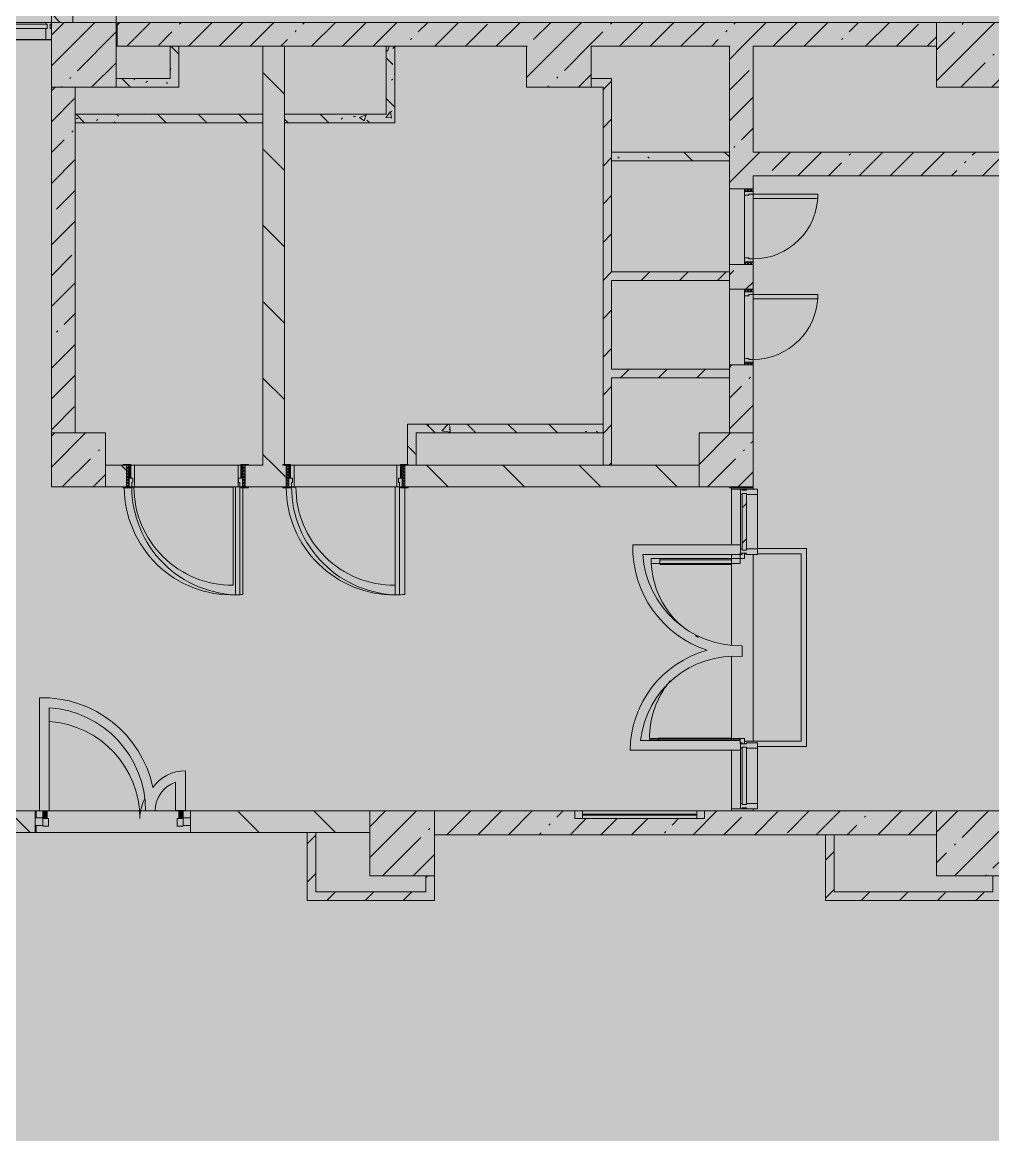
# Model space of a CAD drawing. Header units: millimetres. Extents: x -3917 to 185442, y -8553 to 29000.
# Drawn here: x 71872 to 80862, y 4902 to 15201 of the extents above; entities that cross this region are included whole.
import ezdxf

# ---------------------------------------------------------------- set-up
doc = ezdxf.new("R2010")
doc.units = ezdxf.units.MM
doc.layers.add('A-DETL-GENF-1', color=7, linetype='Continuous', lineweight=9, true_color=0xc0c0c0, transparency=0.4)
for name, color, linetype, lineweight, true_color in [('A-DETL-GENF-2', 7, 'Continuous', 5, 0xe2e2e2), ('A-DETL-GENF-4', 7, 'Continuous', 5, 0xb7b7b7), ('A-DOOR-1', 7, 'Continuous', 5, 0xaaaaaa), ('A-DOOR-2', 7, 'Continuous', 5, 0xe2e2e2), ('A-DOOR-3', 7, 'Continuous', 5, 0xb7b7b7), ('A-DOOR-FRAM-1', 7, 'Continuous', 5, 0xe2e2e2), ('A-DOOR-FRAM-2', 7, 'Continuous', 5, 0xaaaaaa), ('A-DOOR-FRAM-3', 7, 'Continuous', 5, 0xb7b7b7), ('A-FLOR-1', 7, 'Continuous', 5, 0xb7b7b7), ('A-GLAZ-3', 7, 'Continuous', 5, 0x737373), ('A-GLAZ-CURT-2', 7, 'Continuous', 5, 0x737373), ('A-GLAZ-CWMG-2', 7, 'Continuous', 5, 0x737373), ('A-WALL-5', 7, 'Continuous', 9, 0x737373), ('I-WALL-5', 7, 'Continuous', 5, 0x737373), ('I-WALL-6', 7, 'Continuous', 5, 0x787878), ('S-COLS-3', 7, 'Continuous', 5, 0x737373)]:
    doc.layers.add(name, color=color, linetype=linetype, lineweight=lineweight, true_color=true_color)
for name, color, linetype, lineweight in [('A-GLAZ-CURT-3', 7, 'Continuous', 5), ('I-WALL-4', 7, 'Continuous', 5), ('S-COLS-4', 7, 'Continuous', 5)]:
    doc.layers.add(name, color=color, linetype=linetype, lineweight=lineweight)
pattern_1 = [(135, (58431.5, 0), (-353.5534, -353.5534), [])]
pattern_2 = [(45, (58431.5, 0), (-285.123, 285.123), []), (45, (58716.64, 0), (-285.123, 285.123), [504.031, -100.806, 16.764, -84.042])]
pattern_3 = [(45, (58431.52, 0), (-176.7767, 176.7767), [])]
pattern_4 = [(135, (58431.5, 0), (-377.171, -377.171), [533.4, -88.9, 17.78, -88.9]), (135, (58431.5, 376.94), (-377.171, -377.171), []), (50, (58431.5, 0), (637.645, -55.787), [66.675, -733.425]), (355, (58431.5, 0), (-123.35, 668.7), [53.34, -586.74]), (100.451, (58484.65, -4.65), (514.299, 612.908), [56.665, -623.315]), (46.184, (58431.5, 177.8), (948.776, -147.15), [100.012, -1100.137]), (96.636, (58510.6, 165.5), (830.91, 865.997), [84.998, -934.973]), (351.184, (58431.5, 177.8), (830.918, 865.99), [80.01, -880.11]), (21, (58520.4, 133.35), (530.651, -357.928), [66.675, -733.425]), (326, (58520.4, 133.35), (216.308, 644.658), [53.34, -586.74]), (71.451, (58564.64, 103.5), (746.96, 286.724), [56.665, -623.315]), (37.5, (58431.52, 0), (10.8105, 295.9426), [16.764, -562.864, 16.764, -578.866, -588.962]), (37.5, (58431.52, 0), (10.8105, 295.9426), [-1175.258, 16.764, -572.198]), (7.5, (58431.52, 0), (233.869, 350.6318), [16.764, -322.834, 16.764, -549.529, -224.472]), (7.5, (58431.52, 0), (233.869, 350.6318), [-905.891, 16.764, -207.708]), (327.5, (58233.27, 0), (474.5678, -20.0513), [16.764, -205.486, 16.764, -676.656, -920.115]), (327.5, (58233.27, 0), (474.5678, -20.0513), [-915.67, 16.764, -903.351]), (317.5, (58144.37, 0), (518.452, 88.9934), [16.764, -272.161, 16.764, -443.738, -653.415]), (317.5, (58144.37, 0), (518.452, 88.9934), [-749.427, 16.764, -636.651])]

# ---------------------------------------------------------------- blocks, each defined once
blk = doc.blocks.new('BSC_Колонна _Прямоугольная - 600х600-V100-2_10_1_птичка')
at = {"layer": 'S-COLS-4'}
h = blk.add_hatch(dxfattribs=at)
h.set_pattern_fill('FP_116', color=256, style=0, pattern_type=2)
h.set_pattern_definition([(45, (-14010, -14900), (-285.123, 285.123), []), (45, (-13724.88, -14900), (-285.123, 285.123), [504.031, -100.806, 16.764, -84.042])])
h.paths.add_polyline_path([(-300, -300), (300, -300), (300, 300), (-300, 300), (-300, -208)])
at = {"layer": 'S-COLS-3'}
for p, q in [((300, 300), (-300, 300)), ((-300, 300), (-300, -300)), ((300, -300), (300, 300)), ((-300, -300), (300, -300))]:
    blk.add_line(p, q, dxfattribs=at)
blk = doc.blocks.new('110_Дверь_СКБ_1Ст_Внутренняя1 - Д-4 1100x2100h_су мгн-32375332-2_10_1_птичка')
at = {"layer": 'A-DOOR-1'}
h = blk.add_hatch(dxfattribs=at)
h.set_pattern_fill('FP_130', color=256, style=0, pattern_type=2)
h.set_pattern_definition([(135, (1751.41, 164.685), (-14.14214, -14.14214), []), (225, (1751.41, 164.685), (14.14214, -14.14214), [])])
h.paths.add_polyline_path([(562.5, 100), (537.5, 100), (537.5, -100), (562.5, -100)])
at = {"layer": 'A-DOOR-2'}
h = blk.add_hatch(color=256, dxfattribs=at)
h.paths.add_polyline_path([(512.5, 100), (512.5, 60), (502.5, 60), (502.5, 20), (537.5, 20), (537.5, 100)])
h.paths.add_polyline_path([(-487.5, 100), (-512.5, 100), (-512.5, 20), (-477.5, 20), (-477.5, 60), (-487.5, 60)])
at = {"layer": 'A-DOOR-FRAM-1'}
for points in [[(-487.5, 1100), (-487.5, 100), (-447.5, 100), (-447.5, 1100)], [(-567.5, 108), (-567.5, 100), (-497.5, 100), (-497.5, 108)], [(592.5, 108), (522.5, 108), (522.5, 100), (592.5, 100)], [(-497.5, 20), (-512.5, 20), (-512.5, -100), (-497.5, -100)], [(537.5, 20), (522.5, 20), (522.5, -100), (537.5, -100)], [(-567.5, -100), (-567.5, -108), (-497.5, -108), (-497.5, -100)], [(592.5, -100), (522.5, -100), (522.5, -108), (592.5, -108)]]:
    blk.add_hatch(color=256, dxfattribs=at).paths.add_polyline_path(points)
at = {"layer": 'A-DOOR-FRAM-2'}
h = blk.add_hatch(dxfattribs=at)
h.set_pattern_fill('FP_131', color=256, style=0, pattern_type=2)
h.set_pattern_definition([(45, (-371.384, 164.685), (-14.1421, 14.1421), []), (135, (-371.384, 164.685), (-14.1421, -14.1421), [])])
h.paths.add_polyline_path([(-512.5, 100), (-537.5, 100), (-537.5, -100), (-512.5, -100)])
at = {"layer": 'A-DOOR-3'}
for p, q in [((-487.5, 1100), (-487.5, 100)), ((-447.5, 1100), (-487.5, 1100)), ((-447.5, 100), (-447.5, 1100)), ((-487.5, 100), (-447.5, 100))]:
    blk.add_line(p, q, dxfattribs=at)
blk.add_arc((-487.5, 100), 1000, 360, 90, dxfattribs=at)
at = {"layer": 'A-DOOR-FRAM-3'}
for p, q in [((-497.5, 108), (-567.5, 108)), ((-567.5, 108), (-567.5, 100)), ((-497.5, 100), (-497.5, 108)), ((592.5, 108), (522.5, 108)), ((522.5, 108), (522.5, 100)), ((592.5, 100), (592.5, 108)), ((-567.5, 100), (-497.5, 100)), ((-512.5, 100), (-537.5, 100)), ((-537.5, 100), (-537.5, -100)), ((-487.5, 100), (-512.5, 100)), ((-512.5, 100), (-512.5, 20)), ((-512.5, -100), (-512.5, 100)), ((-497.5, 100), (-512.5, 100)), ((-512.5, 100), (-512.5, 99)), ((-512.5, 99), (-497.5, 99)), ((-512.5, 20), (-477.5, 20)), ((-497.5, 20), (-512.5, 20)), ((-512.5, 20), (-512.5, -100)), ((-497.5, 99), (-497.5, 100)), ((-497.5, -100), (-497.5, 20)), ((-487.5, 60), (-487.5, 100)), ((-477.5, 60), (-487.5, 60)), ((-477.5, 20), (-477.5, 60)), ((512.5, 60), (502.5, 60)), ((502.5, 60), (502.5, 20)), ((502.5, 20), (537.5, 20)), ((512.5, 100), (512.5, 60)), ((537.5, 100), (512.5, 100)), ((537.5, 100), (522.5, 100)), ((522.5, 100), (522.5, 99)), ((522.5, 100), (592.5, 100)), ((522.5, 99), (537.5, 99)), ((537.5, 20), (522.5, 20)), ((522.5, 20), (522.5, -100)), ((537.5, 20), (537.5, 100)), ((562.5, 100), (537.5, 100)), ((537.5, 100), (537.5, -100)), ((537.5, 99), (537.5, 100)), ((537.5, -100), (537.5, 20)), ((562.5, -100), (562.5, 100)), ((-497.5, -100), (-567.5, -100)), ((-567.5, -100), (-567.5, -108)), ((-537.5, -100), (-512.5, -100)), ((-512.5, -100), (-497.5, -100)), ((-497.5, -108), (-497.5, -100)), ((522.5, -100), (537.5, -100)), ((592.5, -100), (522.5, -100)), ((522.5, -100), (522.5, -108)), ((537.5, -100), (562.5, -100)), ((592.5, -108), (592.5, -100)), ((-567.5, -108), (-497.5, -108)), ((522.5, -108), (592.5, -108))]:
    blk.add_line(p, q, dxfattribs=at)
blk = doc.blocks.new('BSC_Колонна _Прямоугольная - 500х500-V156-2_10_1_птичка')
at = {"layer": 'S-COLS-4'}
h = blk.add_hatch(dxfattribs=at)
h.set_pattern_fill('FP_171', color=256, style=0, pattern_type=2)
h.set_pattern_definition([(45, (-19960, -11150), (-285.123, 285.123), []), (45, (-19674.88, -11150), (-285.123, 285.123), [504.031, -100.806, 16.764, -84.042])])
h.paths.add_polyline_path([(-250, -250), (250, -250), (250, 250), (-250, 250), (-250, 71)])
at = {"layer": 'S-COLS-3'}
for p, q in [((250, 250), (-250, 250)), ((-250, 250), (-250, -250)), ((250, -250), (250, 250)), ((-250, -250), (250, -250))]:
    blk.add_line(p, q, dxfattribs=at)
blk = doc.blocks.new('110_Дверь_СКБ_1Ст - д-18 _п_ 700x2100h_Технический шкаф ЭОМ и СС-32102833-2_10_1_птичка')
at = {"layer": 'A-DOOR-1'}
h = blk.add_hatch(dxfattribs=at)
h.set_pattern_fill('FP_185', color=256, style=0, pattern_type=2)
h.set_pattern_definition([(135, (1951.41, 174.685), (-14.14214, -14.14214), []), (225, (1951.41, 174.685), (14.14214, -14.14214), [])])
h.paths.add_polyline_path([(362.5, 110), (337.5, 110), (337.5, 30), (362.5, 30)])
at = {"layer": 'A-DOOR-2'}
h = blk.add_hatch(color=256, dxfattribs=at)
h.paths.add_polyline_path([(337.5, 110), (312.5, 110), (312.5, 70), (302.5, 70), (302.5, 30), (337.5, 30)])
h.paths.add_polyline_path([(-277.5, 70), (-287.5, 70), (-287.5, 110), (-312.5, 110), (-312.5, 30), (-277.5, 30)])
at = {"layer": 'A-DOOR-FRAM-1'}
blk.add_hatch(color=256, dxfattribs=at).paths.add_polyline_path([(-247.5, 710), (-287.5, 710), (-287.5, 110), (-247.5, 110)])
at = {"layer": 'A-DOOR-FRAM-2'}
h = blk.add_hatch(dxfattribs=at)
h.set_pattern_fill('FP_186', color=256, style=0, pattern_type=2)
h.set_pattern_definition([(45, (-171.384, 174.685), (-14.1421, 14.1421), []), (135, (-171.384, 174.685), (-14.1421, -14.1421), [])])
h.paths.add_polyline_path([(-312.5, 110), (-337.5, 110), (-337.5, 30), (-312.5, 30)])
at = {"layer": 'A-DOOR-3'}
for p, q in [((-287.5, 710), (-287.5, 110)), ((-247.5, 710), (-287.5, 710)), ((-247.5, 110), (-247.5, 710)), ((-287.5, 110), (-247.5, 110))]:
    blk.add_line(p, q, dxfattribs=at)
blk.add_arc((-287.5, 110), 600, 360, 90, dxfattribs=at)
at = {"layer": 'A-DOOR-FRAM-3'}
for p, q in [((-312.5, 110), (-337.5, 110)), ((-337.5, 110), (-337.5, 30)), ((-287.5, 110), (-312.5, 110)), ((-312.5, 110), (-312.5, 30)), ((-312.5, 30), (-312.5, 110)), ((-287.5, 70), (-287.5, 110)), ((-247.5, 110), (312.5, 110)), ((312.5, 110), (312.5, 70)), ((337.5, 110), (312.5, 110)), ((337.5, 30), (337.5, 110)), ((362.5, 110), (337.5, 110)), ((337.5, 110), (337.5, 30)), ((362.5, 30), (362.5, 110)), ((-337.5, 30), (-312.5, 30)), ((-312.5, 30), (-277.5, 30)), ((-277.5, 70), (-287.5, 70)), ((-277.5, 30), (-277.5, 70)), ((302.5, 30), (-277.5, 30)), ((312.5, 70), (302.5, 70)), ((302.5, 70), (302.5, 30)), ((302.5, 30), (337.5, 30)), ((337.5, 30), (362.5, 30))]:
    blk.add_line(p, q, dxfattribs=at)
blk = doc.blocks.new('BSC_Колонна _Прямоугольная - 500х500-V185-2_10_1_птичка')
at = {"layer": 'S-COLS-4'}
h = blk.add_hatch(dxfattribs=at)
h.set_pattern_fill('FP_198', color=256, style=0, pattern_type=2)
h.set_pattern_definition([(45, (-13960, -11150), (-285.123, 285.123), []), (45, (-13674.88, -11150), (-285.123, 285.123), [504.031, -100.806, 16.764, -84.042])])
h.paths.add_polyline_path([(-250, -250), (250, -250), (250, 250), (-250, 250), (-250, -208)])
at = {"layer": 'S-COLS-3'}
for p, q in [((250, 250), (-250, 250)), ((-250, 250), (-250, -250)), ((250, -250), (250, 250)), ((-250, -250), (250, -250))]:
    blk.add_line(p, q, dxfattribs=at)
blk = doc.blocks.new('BSC_Колонна _Прямоугольная - 600х600-V189-2_10_1_птичка')
at = {"layer": 'S-COLS-4'}
h = blk.add_hatch(dxfattribs=at)
h.set_pattern_fill('FP_201', color=256, style=0, pattern_type=2)
h.set_pattern_definition([(45, (-22210, -14900), (-285.123, 285.123), []), (45, (-21924.88, -14900), (-285.123, 285.123), [504.031, -100.806, 16.764, -84.042])])
h.paths.add_polyline_path([(-300, -300), (300, -300), (300, 300), (-300, 300)])
at = {"layer": 'S-COLS-3'}
for p, q in [((300, 300), (-300, 300)), ((-300, 300), (-300, -300)), ((300, -300), (300, 300)), ((-300, -300), (300, -300))]:
    blk.add_line(p, q, dxfattribs=at)
blk = doc.blocks.new('BSC_Колонна _Прямоугольная - 600х600-V195-2_10_1_птичка')
at = {"layer": 'S-COLS-4'}
h = blk.add_hatch(dxfattribs=at)
h.set_pattern_fill('FP_207', color=256, style=0, pattern_type=2)
h.set_pattern_definition([(45, (-22210, -7600), (-285.123, 285.123), []), (45, (-21924.88, -7600), (-285.123, 285.123), [504.031, -100.806, 16.764, -84.042])])
h.paths.add_polyline_path([(-300, -300), (300, -300), (300, 300), (-300, 300)])
at = {"layer": 'S-COLS-3'}
for p, q in [((300, 300), (-300, 300)), ((-300, 300), (-300, -300)), ((300, -300), (300, 300)), ((-300, -300), (300, -300))]:
    blk.add_line(p, q, dxfattribs=at)
blk = doc.blocks.new('BSC_Колонна _Прямоугольная - 600х600-V207-2_10_1_птичка')
at = {"layer": 'S-COLS-4'}
h = blk.add_hatch(dxfattribs=at)
h.set_pattern_fill('FP_218', color=256, style=0, pattern_type=2)
h.set_pattern_definition([(45, (-16960, -7600), (-285.123, 285.123), []), (45, (-16674.88, -7600), (-285.123, 285.123), [504.031, -100.806, 16.764, -84.042])])
h.paths.add_polyline_path([(-300, -300), (300, -300), (300, 300), (-300, 300), (-300, 150)])
at = {"layer": 'S-COLS-3'}
for p, q in [((300, 300), (-300, 300)), ((-300, 300), (-300, -300)), ((300, -300), (300, 300)), ((-300, -300), (300, -300))]:
    blk.add_line(p, q, dxfattribs=at)
blk = doc.blocks.new('Прямоугольный импост - Импост структурный с накладкой - 160мм-23997896-2_10_1_птичка')
at = {"layer": 'A-GLAZ-CWMG-2'}
for p, q in [((-50, 40), (-50, 140)), ((-50, 140), (0, 140)), ((-40, 40), (-50, 40)), ((-50, -17), (-50, 0)), ((-50, 0), (-40, 0)), ((-40, 0), (-40, 40)), ((-10, 40), (-10, 0)), ((0, 40), (-10, 40)), ((-10, 0), (0, 0)), ((0, -17), (-50, -17))]:
    blk.add_line(p, q, dxfattribs=at)
blk = doc.blocks.new('Системная панель - Стекло - 40мм-23997898-2_10_1_птичка')
at = {"layer": 'A-GLAZ-CURT-3'}
h = blk.add_hatch(dxfattribs=at)
h.set_pattern_fill('FP_223', color=256, style=0, pattern_type=2)
h.set_pattern_definition([(45, (-13750.1, -14683), (-1414.21, 1414.21), [1000, -3000]), (45, (-14750.1, -15183), (-1414.21, 1414.21), [3000, -1000]), (45, (-12750.1, -15683), (-1414.21, 1414.21), [1000, -3000])])
h.paths.add_polyline_path([(420, -40), (420, 0), (-420, 0), (-420, -40)])
at = {"layer": 'A-GLAZ-CURT-2'}
for p, q in [((420, 0), (-420, 0)), ((-420, 0), (-420, -40)), ((-420, -40), (420, -40)), ((420, -40), (420, 0))]:
    blk.add_line(p, q, dxfattribs=at)
blk = doc.blocks.new('Прямоугольный импост - Импост структурный с накладкой - 160мм-23771920-2_10_1_птичка')
at = {"layer": 'A-GLAZ-CWMG-2'}
for p, q in [((13660, 15200), (12840, 15200)), ((13660, 15043), (12840, 15043))]:
    blk.add_line(p, q, dxfattribs=at)
blk = doc.blocks.new('Прямоугольный импост - 50 x 70 мм-31927764-2_10_1_птичка')
at = {"layer": 'A-GLAZ-CWMG-2'}
for p, q in [((-70, 35), (0, 35)), ((-70, -35), (-70, 35)), ((0, 35), (0, -35)), ((0, -35), (-70, -35))]:
    blk.add_line(p, q, dxfattribs=at)
blk = doc.blocks.new('Дверь_Витражная_остекление_ - ДВН_ДАО_Главный вход_1200 в свету Д-22 _п_-31928779-2_10_1_птичка')
at = {"layer": 'A-DOOR-2'}
for points in [[(650, 30), (650, 103), (610, 103), (610, 30)], [(-610, 30), (-610, 100), (-650, 100), (-650, 30)]]:
    blk.add_hatch(color=256, dxfattribs=at).paths.add_polyline_path(points)
at = {"layer": 'A-DETL-GENF-4'}
for p, q in [((610, 103), (610, 30)), ((650, 35), (650, 103)), ((-650, 100), (-650, 35)), ((-650, 30), (-610, 30)), ((-595, 30), (-650, 30)), ((-610, 30), (-610, 100)), ((-595, -40), (-595, 30)), ((595, -40), (595, 30)), ((595, 30), (650, 30)), ((610, 30), (650, 30)), ((-650, -40), (-595, -40)), ((650, -40), (595, -40))]:
    blk.add_line(p, q, dxfattribs=at)
at = {"layer": 'A-DOOR-3'}
for p, q in [((650, 103), (650, 35)), ((-650, 100), (-650, 35))]:
    blk.add_line(p, q, dxfattribs=at)
for centre, radius, start, end in [((-650, 30), 900, 360, 86.0972), ((650, 30), 400, 153.3442, 180)]:
    blk.add_arc(centre, radius, start, end, dxfattribs=at)
blk = doc.blocks.new('Прямоугольный импост - 50 x 70 мм-31701779-2_10_1_птичка')
at = {"layer": 'A-GLAZ-CWMG-2'}
for p, q in [((0, 35), (-70, 35)), ((-70, 35), (-70, -35)), ((0, -35), (0, 35)), ((-70, -35), (0, -35))]:
    blk.add_line(p, q, dxfattribs=at)
blk = doc.blocks.new('Прямоугольный импост - Импост структурный с накладкой - 160мм Темный-30756008-2_10_1_птичка')
at = {"layer": 'A-GLAZ-CWMG-2'}
for p, q in [((-50, 0), (-50, 17)), ((-50, 17), (0, 17)), ((-40, 0), (-50, 0)), ((-40, -40), (-40, 0)), ((0, 0), (-10, 0)), ((-10, 0), (-10, -40)), ((0, 17), (0, 0)), ((-50, -140), (-50, -40)), ((-50, -40), (-40, -40)), ((-10, -40), (0, -40)), ((0, -40), (0, -140)), ((0, -140), (-50, -140))]:
    blk.add_line(p, q, dxfattribs=at)
blk = doc.blocks.new('Системная панель - Стекло - 40мм-32387041-2_10_1_птичка')
at = {"layer": 'A-GLAZ-CURT-3'}
h = blk.add_hatch(dxfattribs=at)
h.set_pattern_fill('FP_230', color=256, style=0, pattern_type=2)
h.set_pattern_definition([(135, (10077.7, -20610), (-1414.21, -1414.21), [1000, -3000]), (135, (10577.7, -21610), (-1414.21, -1414.21), [3000, -1000]), (135, (11077.7, -19610), (-1414.21, -1414.21), [1000, -3000])])
h.paths.add_polyline_path([(262, 40), (-262, 40), (-262, 0), (262, 0)])
at = {"layer": 'A-GLAZ-CURT-2'}
for p, q in [((262, 40), (-262, 40)), ((-262, 40), (-262, 0)), ((-262, 0), (262, 0)), ((262, 0), (262, 40))]:
    blk.add_line(p, q, dxfattribs=at)
blk = doc.blocks.new('Прямоугольный импост - Импост структурный с накладкой - 160мм Темный-30755591-2_10_1_птичка')
at = {"layer": 'A-GLAZ-CWMG-2'}
for p, q in [((-25, 0), (-25, 17)), ((-25, 17), (25, 17)), ((-15, 0), (-25, 0)), ((-15, -40), (-15, 0)), ((25, 0), (15, 0)), ((15, 0), (15, -40)), ((25, 17), (25, 0)), ((-25, -140), (-25, -40)), ((-25, -40), (-15, -40)), ((15, -40), (25, -40)), ((25, -40), (25, -140)), ((25, -140), (-25, -140))]:
    blk.add_line(p, q, dxfattribs=at)
blk = doc.blocks.new('Системная панель - Стекло - 40мм-32387061-2_10_1_птичка')
at = {"layer": 'A-GLAZ-CURT-2'}
for p, q in [((265, 40), (-265, 40)), ((-265, 40), (-265, 0)), ((-265, 0), (265, 0)), ((265, 0), (265, 40))]:
    blk.add_line(p, q, dxfattribs=at)
blk = doc.blocks.new('Прямоугольный импост - Импост структурный с накладкой - 160мм Темный-32387059-2_10_1_птичка')
at = {"layer": 'A-GLAZ-CWMG-2'}
for p, q in [((20093, 7970), (20093, 8480)), ((20250, 7970), (20250, 8480))]:
    blk.add_line(p, q, dxfattribs=at)
blk = doc.blocks.new('Прямоугольный импост - Импост структурный с накладкой - 160мм Темный-30755595-2_10_1_птичка')
at = {"layer": 'A-GLAZ-CWMG-2'}
for p, q in [((0, 17), (-50, 17)), ((-50, 17), (-50, 0)), ((-50, 0), (-40, 0)), ((-40, 0), (-40, -40)), ((-10, -40), (-10, 0)), ((-10, 0), (0, 0)), ((0, 0), (0, 17)), ((-40, -40), (-50, -40)), ((-50, -40), (-50, -140)), ((0, -40), (-10, -40)), ((0, -140), (0, -40)), ((-50, -140), (0, -140))]:
    blk.add_line(p, q, dxfattribs=at)
blk = doc.blocks.new('Дверь_Витражная_остекление_ - ВВ-16 остекление-32390142-2_10_1_птичка')
at = {"layer": 'A-DETL-GENF-2'}
for points in [[(-788, -56), (-788, -20), (-833, -20), (-833, -845), (-788, -845)], [(850, -860), (850, -20), (837, -20), (837, -860)]]:
    blk.add_hatch(color=256, dxfattribs=at).paths.add_polyline_path(points)
at = {"layer": 'A-DETL-GENF-4'}
for p, q in [((-788, -20), (-833, -20)), ((-833, -845), (-833, -20)), ((-788, -20), (-833, -20)), ((-833, -20), (-833, -845)), ((-833, -100), (-788, -100)), ((-823, -765), (-823, -100)), ((-788, -845), (-788, -20)), ((-788, -845), (-788, -20)), ((-779, -765), (-779, -100)), ((829, -780), (829, -100)), ((837, -860), (837, -20)), ((837, -20), (837, -860)), ((850, -100), (837, -100)), ((-833, -765), (-788, -765)), ((850, -780), (837, -780)), ((-833, -845), (-788, -845)), ((-833, -845), (-788, -845)), ((850, -860), (837, -860)), ((837, -860), (850, -860))]:
    blk.add_line(p, q, dxfattribs=at)
at = {"layer": 'A-DOOR-3'}
for p, q in [((-883, 20), (-833, 20)), ((-883, -20), (-883, 20)), ((-833, 20), (-833, -20)), ((833, 20), (883, 20)), ((833, -20), (833, 20)), ((883, 20), (883, -20)), ((-833, -20), (-883, -20)), ((-833, -845), (-833, -20)), ((833, -860), (833, -20)), ((883, -20), (833, -20))]:
    blk.add_line(p, q, dxfattribs=at)
for centre, radius, start, end in [((-833, -20), 825, 329.8094, 332.2043), ((-833, -20), 825, 270, 322.6078), ((833, -20), 840, 230.3386, 232.9926), ((833, -20), 840, 234.0758, 270)]:
    blk.add_arc(centre, radius, start, end, dxfattribs=at)
blk = doc.blocks.new('Прямоугольный импост - Импост структурный с накладкой - 160мм Темный-32387142-2_10_1_птичка')
at = {"layer": 'A-GLAZ-CWMG-2'}
for p, q in [((20093, 10325), (20093, 10830)), ((20250, 10325), (20250, 10830))]:
    blk.add_line(p, q, dxfattribs=at)
blk = doc.blocks.new('120_Окно_СКБ_1Ст - 120_Окно_СКБ_1Ст 400х1200 EI30-V253-2_10_1_птичка')
at = {"layer": 'A-GLAZ-3'}
for p, q in [((-600, 40), (-600, 110)), ((-600, 110), (-530, 110)), ((600, 110), (-600, 110)), ((-530, 110), (-530, 40)), ((530, 40), (530, 110)), ((530, 110), (600, 110)), ((600, 110), (600, 40)), ((-530, 40), (-600, 40)), ((-600, 40), (600, 40)), ((530, 80), (-530, 80)), ((530, 70), (-530, 70)), ((600, 40), (530, 40))]:
    blk.add_line(p, q, dxfattribs=at)

msp = doc.modelspace()

# ---------------------------------------------------------------- hatches: boundary and pattern name
at = {"layer": 'A-DETL-GENF-1'}
msp.add_hatch(color=256, dxfattribs=at).paths.add_polyline_path([(91606.5, -280), (97191.5, -280), (97191.5, 23777.7), (92291.5, 23777.7), (92291.5, 27350), (62283.5, 27350), (62283.5, 15358), (58163.5, 15358), (58163.5, -280), (90679, -280)])
at = {"layer": 'I-WALL-4'}
h = msp.add_hatch(dxfattribs=at)
h.set_pattern_fill('FP_126', color=256, style=0, pattern_type=2)
h.set_pattern_definition(pattern_1)
h.paths.add_polyline_path([(72141.8, 15200), (72341.8, 15200), (72341.8, 17850), (72141.8, 17850), (72141.8, 15848.6)])
h.paths.add_polyline_path([(72141.8, 18450), (72341.8, 18450), (72341.8, 21600), (72141.8, 21600), (72141.8, 20476.2)])
h.paths.add_polyline_path([(72141.8, 22200), (72341.8, 22200), (72341.8, 26300), (72141.8, 26300), (72141.8, 25103.8)])
h = msp.add_hatch(dxfattribs=at)
h.set_pattern_fill('FP_123', color=256, style=0, pattern_type=2)
h.set_pattern_definition(pattern_2)
h.paths.add_polyline_path([(89041.5, 14980), (89221.5, 14980), (89221.5, 15200), (89041.5, 15196.3)])
h.paths.add_polyline_path([(85113.9, 14980), (88441.5, 14980), (88441.5, 15200), (84841.5, 15200), (84841.5, 14980)])
h.paths.add_polyline_path([(72751.5, 14980), (76541.8, 14980), (76541.8, 15200), (72751.5, 15200)])
h.paths.add_polyline_path([(84241.5, 14980), (84241.5, 15200), (80941.5, 15200), (80941.5, 14980), (81403.8, 14980)])
h.paths.add_polyline_path([(77141.8, 14980), (80341.5, 14980), (80341.5, 15200), (77141.8, 15200)])
h = msp.add_hatch(dxfattribs=at)
h.set_pattern_fill('FP_126', color=256, style=0, pattern_type=2)
h.set_pattern_definition(pattern_1)
h.paths.add_polyline_path([(74101.5, 11100), (74286.5, 11100), (74286.5, 11108), (74301.5, 11108), (74301.5, 14980), (74101.5, 14980), (74101.5, 11221)])
h = msp.add_hatch(dxfattribs=at)
h.set_pattern_fill('FP_123', color=256, style=0, pattern_type=2)
h.set_pattern_definition(pattern_2)
h.paths.add_polyline_path([(78421.5, 10890), (78641.5, 10890), (78641.5, 10900), (78421.5, 10900)])
h.paths.add_polyline_path([(78561.5, 11400), (78641.5, 11400), (78641.5, 12030), (78421.5, 12030), (78421.5, 11400), (78532.6, 11400)])
h.paths.add_polyline_path([(78561.5, 12730), (78641.5, 12730), (78641.5, 12960), (78421.5, 12960), (78421.5, 12730)])
h.paths.add_polyline_path([(78561.5, 13660), (78641.5, 13660), (78641.5, 14980), (78421.5, 14980), (78421.5, 13660)])
h = msp.add_hatch(dxfattribs=at)
h.set_pattern_fill('FP_127', color=256, style=0, pattern_type=2)
h.set_pattern_definition(pattern_3)
h.paths.add_polyline_path([(77251.5, 14600), (77331.5, 14600), (77331.5, 14680), (77141.8, 14680), (77141.8, 14600)])
h = msp.add_hatch(dxfattribs=at)
h.set_pattern_fill('FP_123', color=256, style=0, pattern_type=2)
h.set_pattern_definition(pattern_2)
h.paths.add_polyline_path([(72361.5, 11400), (72361.5, 14600), (72141.5, 14600), (72141.7, 11400)])
h = msp.add_hatch(dxfattribs=at)
h.set_pattern_fill('FP_127', color=256, style=0, pattern_type=2)
h.set_pattern_definition(pattern_3)
h.paths.add_polyline_path([(77331.5, 11100), (77331.5, 14600), (77251.5, 14600), (77251.5, 11100)])
h = msp.add_hatch(dxfattribs=at)
h.set_pattern_fill('FP_123', color=256, style=0, pattern_type=2)
h.set_pattern_definition(pattern_2)
h.paths.add_polyline_path([(88824, 13780), (89221.5, 13780), (89221.5, 14000), (78641.5, 14000), (78641.5, 13780), (85113.9, 13780)])
h = msp.add_hatch(dxfattribs=at)
h.set_pattern_fill('FP_127', color=256, style=0, pattern_type=2)
h.set_pattern_definition(pattern_3)
h.paths.add_polyline_path([(78421.5, 12810), (78421.5, 12890), (77331.5, 12890), (77331.5, 12810), (77693.7, 12810)])
h = msp.add_hatch(dxfattribs=at)
h.set_pattern_fill('FP_127', color=256, style=0, pattern_type=2)
h.set_pattern_definition(pattern_3)
h.paths.add_polyline_path([(78421.5, 11910), (78421.5, 11990), (77331.5, 11990), (77331.5, 11910), (77693.7, 11910)])
h = msp.add_hatch(dxfattribs=at)
h.set_pattern_fill('FP_126', color=256, style=0, pattern_type=2)
h.set_pattern_definition(pattern_1)
h.paths.add_polyline_path([(78141.5, 10900), (78141.5, 11100), (75416.5, 11100), (75416.5, 10900), (77693.7, 10900)])
h.paths.add_polyline_path([(72836.5, 10900), (72836.5, 11100), (72641.5, 11100), (72641.5, 10900), (72806.5, 10900)])
h.paths.add_polyline_path([(73966.5, 10900), (74316.5, 10900), (74316.5, 11100), (73936.5, 11100), (73936.5, 10900)])
h = msp.add_hatch(dxfattribs=at)
h.set_pattern_fill('FP_126', color=256, style=0, pattern_type=2)
h.set_pattern_definition(pattern_1)
h.paths.add_polyline_path([(68418.5, 7700), (70591.5, 7700), (70591.5, 7900), (69891.5, 7900), (69891.5, 7830), (69091.5, 7830), (69091.5, 7900), (66691.5, 7900), (66691.5, 7700), (67491, 7700)])
h.paths.add_polyline_path([(71201.1, 7700), (71991.4, 7700), (71991.4, 7900), (71191.5, 7900), (71191.5, 7700)])
h.paths.add_polyline_path([(64961.5, 7700), (66091.5, 7700), (66091.5, 7900), (64961.5, 7900), (64961.5, 7750.3)])
h.paths.add_polyline_path([(75091.5, 7700), (75091.5, 7900), (73431.4, 7900), (73431.4, 7700), (74591.5, 7700)])
h.paths.add_polyline_path([(62161.5, 7700), (62461.5, 7700), (62461.5, 7900), (62161.5, 7900), (62161.5, 7750.3)])
h = msp.add_hatch(dxfattribs=at)
h.set_pattern_fill('FP_123', color=256, style=0, pattern_type=2)
h.set_pattern_definition(pattern_2)
h.paths.add_polyline_path([(80341.5, 7680), (80341.5, 7900), (78191.5, 7900), (78191.5, 7830), (76991.5, 7830), (76991.5, 7900), (75691.5, 7900), (75691.5, 7680), (79548.8, 7680)])
h = msp.add_hatch(dxfattribs=at)
h.set_pattern_fill('FP_127', color=256, style=0, pattern_type=2)
h.set_pattern_definition(pattern_3)
h.paths.add_polyline_path([(74591.5, 7070), (74591.5, 7700), (74511.5, 7700), (74511.5, 7070)])
h = msp.add_hatch(dxfattribs=at)
h.set_pattern_fill('FP_127', color=256, style=0, pattern_type=2)
h.set_pattern_definition(pattern_3)
h.paths.add_polyline_path([(79391.5, 7150), (79391.5, 7680), (79311.5, 7680), (79311.5, 7150)])
h = msp.add_hatch(dxfattribs=at)
h.set_pattern_fill('FP_127', color=256, style=0, pattern_type=2)
h.set_pattern_definition(pattern_3)
h.paths.add_polyline_path([(75691.5, 7150), (75691.5, 7300), (75611.5, 7300), (75611.5, 7150)])
h = msp.add_hatch(dxfattribs=at)
h.set_pattern_fill('FP_127', color=256, style=0, pattern_type=2)
h.set_pattern_definition(pattern_3)
h.paths.add_polyline_path([(74591.5, 7070), (75691.5, 7070), (75691.5, 7150), (74591.5, 7150)])
h = msp.add_hatch(dxfattribs=at)
h.set_pattern_fill('FP_127', color=256, style=0, pattern_type=2)
h.set_pattern_definition(pattern_3)
h.paths.add_polyline_path([(79311.5, 7070), (80861.5, 7070), (80861.5, 7150), (79311.5, 7150)])
at = {"layer": 'I-WALL-6'}
h = msp.add_hatch(dxfattribs=at)
h.set_pattern_fill('FP_136', color=256, style=0, pattern_type=2)
h.set_pattern_definition(pattern_4)
h.paths.add_polyline_path([(73321.5, 14680), (73321.5, 14980), (73241.5, 14980), (73241.5, 14680)])
h = msp.add_hatch(dxfattribs=at)
h.set_pattern_fill('FP_136', color=256, style=0, pattern_type=2)
h.set_pattern_definition(pattern_4)
h.paths.add_polyline_path([(75321.5, 14350), (75321.5, 14980), (75241.5, 14980), (75241.5, 14350)])
h = msp.add_hatch(dxfattribs=at)
h.set_pattern_fill('FP_136', color=256, style=0, pattern_type=2)
h.set_pattern_definition(pattern_4)
h.paths.add_polyline_path([(72741.5, 14600), (73321.5, 14600), (73321.5, 14680), (72741.5, 14680)])
h = msp.add_hatch(dxfattribs=at)
h.set_pattern_fill('FP_136', color=256, style=0, pattern_type=2)
h.set_pattern_definition(pattern_4)
h.paths.add_polyline_path([(74101.5, 14270), (74101.5, 14350), (72361.5, 14350), (72361.5, 14270), (73983.7, 14270)])
h = msp.add_hatch(dxfattribs=at)
h.set_pattern_fill('FP_136', color=256, style=0, pattern_type=2)
h.set_pattern_definition(pattern_4)
h.paths.add_polyline_path([(74301.5, 14270), (75321.5, 14270), (75321.5, 14350), (74301.5, 14350)])
h = msp.add_hatch(dxfattribs=at)
h.set_pattern_fill('FP_136', color=256, style=0, pattern_type=2)
h.set_pattern_definition(pattern_4)
h.paths.add_polyline_path([(78421.5, 13920), (78421.5, 14000), (77331.5, 14000), (77331.5, 13920), (77693.7, 13920)])
h = msp.add_hatch(dxfattribs=at)
h.set_pattern_fill('FP_136', color=256, style=0, pattern_type=2)
h.set_pattern_definition(pattern_4)
h.paths.add_polyline_path([(75446.5, 11100), (75521.5, 11100), (75521.5, 11480), (75441.5, 11480), (75446.5, 11108)])
h = msp.add_hatch(dxfattribs=at)
h.set_pattern_fill('FP_136', color=256, style=0, pattern_type=2)
h.set_pattern_definition(pattern_4)
h.paths.add_polyline_path([(77251.5, 11400), (77251.5, 11480), (75521.5, 11480), (75521.5, 11400)])
at = {"layer": 'S-COLS-4'}
h = msp.add_hatch(dxfattribs=at)
h.set_pattern_fill('FP_123', color=256, style=0, pattern_type=2)
h.set_pattern_definition(pattern_2)
h.paths.add_polyline_path([(76541.8, 14600), (77141.8, 14600), (77141.8, 15200), (76541.8, 15200), (76541.8, 14980)])

# ---------------------------------------------------------------- linework, layer by layer
at = {"layer": 'A-FLOR-1'}
for p, q in [((72741.8, 15200), (72741.8, 24680)), ((72141.5, 15040), (65201.5, 15040)), ((72751.5, 14980), (72741.5, 14980)), ((72876.5, 11100), (72911.5, 11100)), ((72911.5, 11100), (72911.5, 10897.8)), ((73871.5, 10900), (73871.5, 11100)), ((73871.5, 11100), (73896.5, 11100)), ((74356.5, 11100), (74391.5, 11100)), ((74391.5, 11100), (74391.5, 10900)), ((75341.5, 10900), (75341.5, 11100)), ((75341.5, 11100), (75376.5, 11100)), ((72906.5, 10899), (72876.5, 10899)), ((72911.5, 10897.8), (73826.5, 10897.8)), ((73846.5, 10900), (73826.5, 10900)), ((73826.5, 10900), (73826.5, 9990.1)), ((73916.5, 9905), (73916.5, 10892)), ((74406.5, 10899), (74356.5, 10899)), ((74391.5, 10900), (75326.5, 10900)), ((75416.5, 9905), (75416.5, 10892)), ((78524.5, 10363), (77527.8, 10363)), ((79136.5, 10328.9), (78681.5, 10328.9)), ((79136.5, 8497.4), (79136.5, 10328.9)), ((77619.8, 10273), (78521.5, 10273)), ((78561.5, 10278.9), (78581.5, 10278.9)), ((78681.5, 10278.9), (79086.5, 10278.9)), ((79086.5, 10278.9), (79086.5, 8547.4)), ((78541.5, 9329.4), (78541.5, 9428.1)), ((72031.7, 8947.6), (72031.7, 7900)), ((72121.7, 7900), (72121.7, 8855.9)), ((78521.5, 8553), (77598.8, 8553)), ((77503.2, 8463), (78524.5, 8463)), ((79086.5, 8547.4), (78561.5, 8547.4)), ((78681.5, 8497.4), (79136.5, 8497.4)), ((73382.8, 7903), (73382.8, 8272)), ((73292.8, 8167.1), (73292.8, 7903)), ((71991.4, 7900), (73431.4, 7900)), ((72000.8, 7900), (72000.8, 7835)), ((73292.8, 7903), (73382.8, 7903)), ((72000.8, 7765), (72000.8, 7700))]:
    msp.add_line(p, q, dxfattribs=at)
for centre, radius, start, end in [((73816.5, 10900), 1000, 180.45922, 271.72242), ((73816.5, 10900), 910, 180.06296, 270.62964), ((75316.5, 10900), 1000, 180.45922, 270.57477), ((75316.5, 10900), 910, 180.06296, 270.62964), ((78527.5, 10338), 1000, 178.56746, 251.86052), ((78527.5, 10338), 910, 184.09604, 270.88287), ((73816.5, 10900), 1000, 274.01771, 275.73917), ((75316.5, 10900), 1000, 272.87006, 275.73917), ((78472.1, 8453.1), 969, 105.31636, 179.41553), ((78472.1, 8453.1), 879, 85.47205, 173.47514), ((72058.8, 7903), 1045, 11.78406, 91.48467), ((72058.8, 7903), 955, 359.82001, 86.22206), ((73382.8, 7903), 369, 90, 144.66492), ((73382.8, 7903), 279, 108.81906, 180.6161)]:
    msp.add_arc(centre, radius, start, end, dxfattribs=at)
at = {"layer": 'A-WALL-5'}
for p, q in [((73321.5, 14980), (73241.5, 14980)), ((74301.5, 14980), (74101.5, 14980)), ((75321.5, 14980), (75241.5, 14980)), ((72361.5, 14350), (72361.5, 14270)), ((74101.5, 14270), (74101.5, 14350)), ((74301.5, 14350), (74301.5, 14270)), ((77331.5, 14000), (77331.5, 13920)), ((78421.5, 13920), (78421.5, 14000)), ((78421.5, 12810), (78421.5, 12890)), ((78421.5, 11910), (78421.5, 11990)), ((77251.5, 11400), (77251.5, 11480)), ((75446.5, 11100), (75521.5, 11100)), ((77251.5, 11100), (77331.5, 11100)), ((78641.5, 10890), (78641.5, 10900)), ((78441.5, 7900), (78641.5, 7900)), ((74591.5, 7700), (74511.5, 7700)), ((79391.5, 7680), (79311.5, 7680))]:
    msp.add_line(p, q, dxfattribs=at)
at = {"layer": 'I-WALL-5'}
for p, q in [((72141.8, 17850), (72141.8, 15200)), ((72341.8, 15200), (72341.8, 17850)), ((76541.8, 15200), (72751.5, 15200)), ((72751.5, 15200), (72751.5, 14980)), ((80341.5, 15200), (77141.8, 15200)), ((72751.5, 14980), (73241.5, 14980)), ((73241.5, 14980), (73241.5, 14680)), ((73321.5, 14980), (74101.5, 14980)), ((73321.5, 14600), (73321.5, 14980)), ((74101.5, 14980), (74101.5, 14350)), ((74301.5, 14350), (74301.5, 14980)), ((74301.5, 14980), (75241.5, 14980)), ((75241.5, 14980), (75241.5, 14350)), ((75321.5, 14980), (76541.8, 14980)), ((75321.5, 14270), (75321.5, 14980)), ((77141.8, 14980), (78421.5, 14980)), ((78421.5, 14980), (78421.5, 14000)), ((78641.5, 14980), (80341.5, 14980)), ((78641.5, 14000), (78641.5, 14980)), ((73241.5, 14680), (72741.5, 14680)), ((77331.5, 14680), (77141.8, 14680)), ((77141.8, 14680), (77141.8, 14600)), ((77331.5, 14000), (77331.5, 14680)), ((72141.5, 14600), (72141.5, 11400)), ((72361.5, 14350), (72361.5, 14600)), ((72741.5, 14600), (73321.5, 14600)), ((77141.8, 14600), (77251.5, 14600)), ((77251.5, 14600), (77251.5, 11480)), ((74101.5, 14350), (72361.5, 14350)), ((75241.5, 14350), (74301.5, 14350)), ((72361.5, 11400), (72361.5, 14270)), ((72361.5, 14270), (74101.5, 14270)), ((74101.5, 14270), (74101.5, 11100)), ((74301.5, 11108), (74301.5, 14270)), ((74301.5, 14270), (75321.5, 14270)), ((78421.5, 14000), (77331.5, 14000)), ((77331.5, 12890), (77331.5, 13920)), ((77331.5, 13920), (78421.5, 13920)), ((78421.5, 12890), (78421.5, 13920)), ((89221.5, 14000), (78641.5, 14000)), ((78641.5, 13660), (78641.5, 13780)), ((78641.5, 13780), (89731.5, 13780)), ((78421.5, 13660), (78561.5, 13660)), ((78421.5, 12890), (77331.5, 12890)), ((78561.5, 12960), (78421.5, 12960)), ((78641.5, 12730), (78641.5, 12960)), ((77331.5, 11990), (77331.5, 12810)), ((77331.5, 12810), (78421.5, 12810)), ((78421.5, 11990), (78421.5, 12810)), ((78421.5, 12730), (78561.5, 12730)), ((78421.5, 11990), (77331.5, 11990)), ((78561.5, 12030), (78421.5, 12030)), ((78641.5, 11400), (78641.5, 12030)), ((77331.5, 11100), (77331.5, 11910)), ((77331.5, 11910), (78421.5, 11910)), ((78421.5, 11910), (78421.5, 11400)), ((75441.5, 11480), (75441.5, 11108)), ((77251.5, 11480), (75441.5, 11480)), ((75521.5, 11100), (75521.5, 11400)), ((75521.5, 11400), (77251.5, 11400)), ((77251.5, 11400), (77251.5, 11100)), ((72806.5, 11100), (72641.5, 11100)), ((72876.5, 11100), (73896.5, 11100)), ((74101.5, 11100), (73966.5, 11100)), ((74391.5, 11100), (75341.5, 11100)), ((77251.5, 11100), (75521.5, 11100)), ((78141.5, 11100), (77331.5, 11100)), ((72641.5, 10900), (72806.5, 10900)), ((73826.5, 10900), (72886.5, 10900)), ((73966.5, 10900), (74286.5, 10900)), ((74391.5, 10900), (74366.5, 10900)), ((75446.5, 10900), (78141.5, 10900)), ((78421.5, 10900), (78421.5, 10890)), ((78421.5, 10890), (78641.5, 10890)), ((78441.5, 10363), (78441.5, 10900)), ((78441.5, 10880), (78641.5, 10880)), ((78641.5, 10880), (78641.5, 10890)), ((78441.5, 9432.4), (78441.5, 10273)), ((78641.5, 10275.4), (78641.5, 8547.4)), ((78441.5, 8553), (78441.5, 9331.4)), ((78441.5, 7900), (78441.5, 8463)), ((71991.4, 7900), (71191.5, 7900)), ((71991.4, 7700), (71991.4, 7900)), ((75091.5, 7900), (73431.4, 7900)), ((73431.4, 7900), (73431.4, 7700)), ((76991.5, 7900), (75691.5, 7900)), ((78441.5, 7900), (78191.5, 7900)), ((78641.5, 7920), (78441.5, 7920)), ((78641.5, 7900), (78641.5, 7920)), ((80341.5, 7900), (78641.5, 7900)), ((74511.5, 7700), (71191.5, 7700)), ((74511.5, 7700), (74511.5, 7070)), ((74591.5, 7700), (75091.5, 7700)), ((74591.5, 7150), (74591.5, 7700)), ((75691.5, 7680), (79311.5, 7680)), ((79311.5, 7680), (79311.5, 7070)), ((79391.5, 7150), (79391.5, 7680)), ((79391.5, 7680), (80341.5, 7680)), ((75611.5, 7300), (75611.5, 7150)), ((75691.5, 7070), (75691.5, 7300)), ((80861.5, 7300), (80861.5, 7150)), ((75611.5, 7150), (74591.5, 7150)), ((80861.5, 7150), (79391.5, 7150)), ((74511.5, 7070), (75691.5, 7070)), ((79311.5, 7070), (80941.5, 7070))]:
    msp.add_line(p, q, dxfattribs=at)
at = {"layer": 'S-COLS-3'}
for p, q in [((77141.8, 15200), (76541.8, 15200)), ((76541.8, 14980), (76541.8, 14600)), ((77141.8, 14600), (77141.8, 14980)), ((76541.8, 14600), (77141.8, 14600))]:
    msp.add_line(p, q, dxfattribs=at)

# ---------------------------------------------------------------- block references
at = {"layer": 'A-DOOR-3'}
for name, p, rotation in [('110_Дверь_СКБ_1Ст - д-18 _п_ 700x2100h_Технический шкаф ЭОМ и СС-32102833-2_10_1_птичка', (78531.5, 13322.5), 269.9999999999999), ('110_Дверь_СКБ_1Ст - д-18 _п_ 700x2100h_Технический шкаф ЭОМ и СС-32102833-2_10_1_птичка', (78531.5, 12392.5), 269.9999999999999), ('110_Дверь_СКБ_1Ст_Внутренняя1 - Д-4 1100x2100h_су мгн-32375332-2_10_1_птичка', (73399, 11000), 180), ('110_Дверь_СКБ_1Ст_Внутренняя1 - Д-4 1100x2100h_су мгн-32375332-2_10_1_птичка', (74879, 11000), 180), ('Дверь_Витражная_остекление_ - ВВ-16 остекление-32390142-2_10_1_птичка', (78541.5, 9402.9), 269.9999999999998)]:
    msp.add_blockref(name, p, dxfattribs=dict(at, rotation=rotation))
msp.add_blockref('Дверь_Витражная_остекление_ - ДВН_ДАО_Главный вход_1200 в свету Д-22 _п_-31928779-2_10_1_птичка', (72711.4, 7800), dxfattribs=at)
at = {"layer": 'A-GLAZ-3'}
msp.add_blockref('120_Окно_СКБ_1Ст - 120_Окно_СКБ_1Ст 400х1200 EI30-V253-2_10_1_птичка', (77591.5, 7790), dxfattribs=at)
at = {"layer": 'A-GLAZ-CURT-2'}
msp.add_blockref('Системная панель - Стекло - 40мм-23997898-2_10_1_птичка', (71681.6, 15183), dxfattribs=at)
at = {"layer": 'A-GLAZ-CURT-2', "rotation": 269.9999999999997}
for name, p in [('Системная панель - Стекло - 40мм-32387041-2_10_1_птичка', (78541.5, 10577.7)), ('Системная панель - Стекло - 40мм-32387061-2_10_1_птичка', (78541.5, 8225.2))]:
    msp.add_blockref(name, p, dxfattribs=at)
at = {"layer": 'A-GLAZ-CWMG-2'}
for name in ['Прямоугольный импост - Импост структурный с накладкой - 160мм-23771920-2_10_1_птичка', 'Прямоугольный импост - Импост структурный с накладкой - 160мм Темный-32387142-2_10_1_птичка', 'Прямоугольный импост - Импост структурный с накладкой - 160мм Темный-32387059-2_10_1_птичка']:
    msp.add_blockref(name, (58431.5, 0), dxfattribs=at)
at = {"layer": 'A-GLAZ-CWMG-2', "extrusion": (0, 0, -1)}
for name, p, rotation in [('Прямоугольный импост - Импост структурный с накладкой - 160мм-23997896-2_10_1_птичка', (-72141.8, 15183), 180), ('Прямоугольный импост - Импост структурный с накладкой - 160мм Темный-30755591-2_10_1_птичка', (-78541.5, 10300.4), 270.0000000000002), ('Прямоугольный импост - Импост структурный с накладкой - 160мм Темный-30755591-2_10_1_птичка', (-78541.5, 8505.4), 270.0000000000002), ('Прямоугольный импост - Импост структурный с накладкой - 160мм Темный-30756008-2_10_1_птичка', (-78541.5, 7920), 270.0000000000002), ('Прямоугольный импост - 50 x 70 мм-31927764-2_10_1_птичка', (-73431.4, 7800), 180)]:
    msp.add_blockref(name, p, dxfattribs=dict(at, rotation=rotation))
at = {"layer": 'A-GLAZ-CWMG-2'}
for name, p, rotation in [('Прямоугольный импост - Импост структурный с накладкой - 160мм Темный-30755595-2_10_1_птичка', (78541.5, 10880), 89.99999999999977), ('Прямоугольный импост - 50 x 70 мм-31701779-2_10_1_птичка', (71991.4, 7800), 180)]:
    msp.add_blockref(name, p, dxfattribs=dict(at, rotation=rotation))
at = {"layer": 'S-COLS-3'}
for name, p in [('BSC_Колонна _Прямоугольная - 600х600-V100-2_10_1_птичка', (72441.5, 14900)), ('BSC_Колонна _Прямоугольная - 600х600-V189-2_10_1_птичка', (80641.5, 14900)), ('BSC_Колонна _Прямоугольная - 500х500-V185-2_10_1_птичка', (72391.5, 11150)), ('BSC_Колонна _Прямоугольная - 500х500-V156-2_10_1_птичка', (78391.5, 11150)), ('BSC_Колонна _Прямоугольная - 600х600-V207-2_10_1_птичка', (75391.5, 7600)), ('BSC_Колонна _Прямоугольная - 600х600-V195-2_10_1_птичка', (80641.5, 7600))]:
    msp.add_blockref(name, p, dxfattribs=at)

doc.saveas('drawing.dxf')
